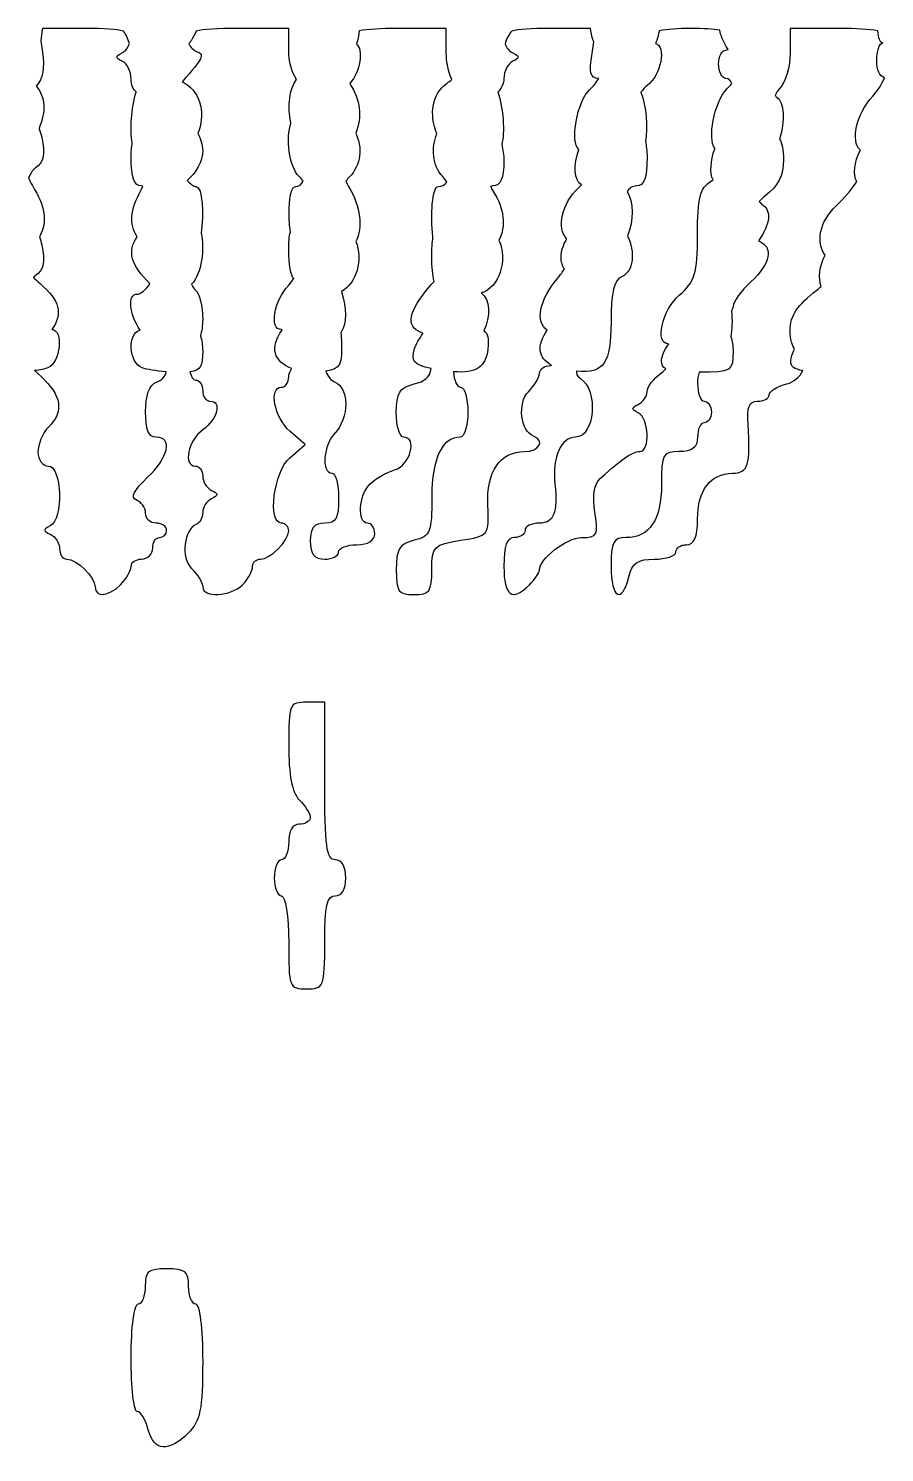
# Model space of a CAD drawing. Header units: centimetres. Extents: x -3.5 to 3.3, y -5.7 to 5.6.
# Drawn here: x -0.321 to 0.955, y -5.677 to -3.554 of the extents above; entities that cross this region are included whole.
import ezdxf

# ---------------------------------------------------------------- set-up
doc = ezdxf.new("R2010")
doc.units = ezdxf.units.CM
doc.header["$MEASUREMENT"] = 0
doc.layers.add('Layer 1', color=7, linetype='Continuous')

msp = doc.modelspace()

# ---------------------------------------------------------------- linework, layer by layer
at = {"layer": 'Layer 1'}
for points, knots in [([(-0.30014, -3.55368), (-0.30014, -3.55368), (-0.23647, -3.55368), (-0.23647, -3.55368), (-0.23647, -3.55368), (-0.2071, -3.55368), (-0.18963, -3.55477), (-0.17942, -3.55782), (-0.17942, -3.55782), (-0.17534, -3.56227), (-0.17239, -3.56909), (-0.17033, -3.57601), (-0.17033, -3.57601), (-0.17253, -3.58198), (-0.17588, -3.58764), (-0.18107, -3.59007), (-0.18107, -3.59007), (-0.19176, -3.59505), (-0.19176, -3.59748), (-0.18107, -3.60247), (-0.18107, -3.60247), (-0.17373, -3.6059), (-0.16785, -3.61767), (-0.16785, -3.62893), (-0.16785, -3.62893), (-0.16785, -3.63786), (-0.16459, -3.64516), (-0.1604, -3.64794), (-0.1604, -3.64794), (-0.16048, -3.64821), (-0.16032, -3.6485), (-0.1604, -3.64877), (-0.1604, -3.64877), (-0.16745, -3.67153), (-0.16999, -3.70607), (-0.16619, -3.72401), (-0.16619, -3.72401), (-0.16717, -3.73047), (-0.16785, -3.73744), (-0.16785, -3.74551), (-0.16785, -3.74551), (-0.16785, -3.77637), (-0.16371, -3.7885), (-0.15214, -3.7885), (-0.15214, -3.7885), (-0.15152, -3.7885), (-0.15106, -3.78925), (-0.15048, -3.78933), (-0.15048, -3.78933), (-0.15125, -3.79102), (-0.15208, -3.79258), (-0.15296, -3.79429), (-0.15296, -3.79429), (-0.16935, -3.82588), (-0.17154, -3.84439), (-0.15875, -3.86457), (-0.15875, -3.86457), (-0.17403, -3.88541), (-0.16823, -3.90683), (-0.13973, -3.93402), (-0.13973, -3.93402), (-0.14583, -3.94281), (-0.15342, -3.94973), (-0.15792, -3.94973), (-0.15792, -3.94973), (-0.17439, -3.94973), (-0.17029, -3.9792), (-0.15462, -4.00348), (-0.15462, -4.00348), (-0.17324, -4.00776), (-0.17209, -4.05173), (-0.15131, -4.0597), (-0.15131, -4.0597), (-0.14478, -4.06221), (-0.13036, -4.06441), (-0.11576, -4.06549), (-0.11576, -4.06549), (-0.11689, -4.07263), (-0.12173, -4.07778), (-0.13064, -4.0812), (-0.13064, -4.0812), (-0.1407, -4.08506), (-0.14635, -4.10134), (-0.14635, -4.12502), (-0.14635, -4.12502), (-0.14635, -4.15143), (-0.14186, -4.16305), (-0.13064, -4.16305), (-0.13064, -4.16305), (-0.10524, -4.16305), (-0.11183, -4.19321), (-0.14387, -4.22341), (-0.14387, -4.22341), (-0.16312, -4.24156), (-0.16915, -4.25338), (-0.1604, -4.25648), (-0.1604, -4.25648), (-0.15306, -4.25908), (-0.14635, -4.268), (-0.14635, -4.27633), (-0.14635, -4.27633), (-0.14635, -4.28465), (-0.13945, -4.29121), (-0.13064, -4.29121), (-0.13064, -4.29121), (-0.12182, -4.29121), (-0.11493, -4.29608), (-0.11493, -4.30196), (-0.11493, -4.30196), (-0.11493, -4.30783), (-0.1198, -4.31271), (-0.12568, -4.31271), (-0.12568, -4.31271), (-0.13155, -4.31271), (-0.1356, -4.3196), (-0.1356, -4.32842), (-0.1356, -4.32842), (-0.1356, -4.33723), (-0.14332, -4.34495), (-0.15214, -4.34495), (-0.15214, -4.34495), (-0.16095, -4.34495), (-0.16785, -4.34941), (-0.16785, -4.3557), (-0.16785, -4.3557), (-0.16785, -4.362), (-0.17516, -4.3746), (-0.18355, -4.38299), (-0.18355, -4.38299), (-0.20156, -4.40099), (-0.22159, -4.4025), (-0.22159, -4.3863), (-0.22159, -4.3863), (-0.22159, -4.37151), (-0.24897, -4.34495), (-0.26376, -4.34495), (-0.26376, -4.34495), (-0.27005, -4.34495), (-0.27451, -4.33757), (-0.27451, -4.32924), (-0.27451, -4.32924), (-0.27451, -4.32092), (-0.28122, -4.31118), (-0.28856, -4.30775), (-0.28856, -4.30775), (-0.29924, -4.30276), (-0.29924, -4.30033), (-0.28856, -4.29535), (-0.28856, -4.29535), (-0.26865, -4.28605), (-0.27086, -4.20605), (-0.29104, -4.20605), (-0.29104, -4.20605), (-0.29986, -4.20605), (-0.30675, -4.19671), (-0.30675, -4.18538), (-0.30675, -4.18538), (-0.30675, -4.17405), (-0.29986, -4.15699), (-0.29104, -4.14817), (-0.29104, -4.14817), (-0.26767, -4.1248), (-0.27117, -4.10125), (-0.30262, -4.0721), (-0.30262, -4.0721), (-0.30262, -4.0721), (-0.31171, -4.06383), (-0.31171, -4.06383), (-0.31171, -4.06383), (-0.30343, -4.0627), (-0.29599, -4.06127), (-0.29187, -4.0597), (-0.29187, -4.0597), (-0.2731, -4.0525), (-0.26799, -4.00265), (-0.28608, -4.00265), (-0.28608, -4.00265), (-0.26902, -3.97899), (-0.27442, -3.95898), (-0.30344, -3.93402), (-0.30344, -3.93402), (-0.30779, -3.93028), (-0.31031, -3.92776), (-0.31337, -3.92493), (-0.31337, -3.92493), (-0.31251, -3.92416), (-0.31177, -3.92311), (-0.31089, -3.92245), (-0.31089, -3.92245), (-0.29803, -3.91305), (-0.29542, -3.90137), (-0.30096, -3.87615), (-0.30096, -3.87615), (-0.30185, -3.87209), (-0.3031, -3.86818), (-0.30427, -3.86457), (-0.30427, -3.86457), (-0.29225, -3.83947), (-0.2959, -3.82004), (-0.31502, -3.78768), (-0.31502, -3.78768), (-0.31763, -3.78327), (-0.31897, -3.78035), (-0.32081, -3.77693), (-0.32081, -3.77693), (-0.31814, -3.77051), (-0.31472, -3.76485), (-0.31089, -3.76204), (-0.31089, -3.76204), (-0.29803, -3.75265), (-0.29542, -3.74097), (-0.30096, -3.71574), (-0.30096, -3.71574), (-0.30193, -3.71134), (-0.3038, -3.70721), (-0.3051, -3.70334), (-0.3051, -3.70334), (-0.30518, -3.70308), (-0.30502, -3.70272), (-0.3051, -3.70251), (-0.3051, -3.70251), (-0.29429, -3.67636), (-0.2953, -3.65681), (-0.30923, -3.63967), (-0.30923, -3.63967), (-0.29914, -3.62807), (-0.29641, -3.61218), (-0.30014, -3.58924), (-0.30014, -3.58924), (-0.30014, -3.58924), (-0.30262, -3.57188), (-0.30262, -3.57188), (-0.30262, -3.57188), (-0.30133, -3.56611), (-0.30095, -3.55991), (-0.30014, -3.55368)], [0, 0, 0, 0, 0.0166667, 0.0166667, 0.0166667, 0.0166667, 0.0333333, 0.0333333, 0.0333333, 0.0333333, 0.05, 0.05, 0.05, 0.05, 0.0666667, 0.0666667, 0.0666667, 0.0666667, 0.0833333, 0.0833333, 0.0833333, 0.0833333, 0.1, 0.1, 0.1, 0.1, 0.1166667, 0.1166667, 0.1166667, 0.1166667, 0.1333333, 0.1333333, 0.1333333, 0.1333333, 0.15, 0.15, 0.15, 0.15, 0.1666667, 0.1666667, 0.1666667, 0.1666667, 0.1833333, 0.1833333, 0.1833333, 0.1833333, 0.2, 0.2, 0.2, 0.2, 0.2166667, 0.2166667, 0.2166667, 0.2166667, 0.2333333, 0.2333333, 0.2333333, 0.2333333, 0.25, 0.25, 0.25, 0.25, 0.2666667, 0.2666667, 0.2666667, 0.2666667, 0.2833333, 0.2833333, 0.2833333, 0.2833333, 0.3, 0.3, 0.3, 0.3, 0.3166667, 0.3166667, 0.3166667, 0.3166667, 0.3333333, 0.3333333, 0.3333333, 0.3333333, 0.35, 0.35, 0.35, 0.35, 0.3666667, 0.3666667, 0.3666667, 0.3666667, 0.3833333, 0.3833333, 0.3833333, 0.3833333, 0.4, 0.4, 0.4, 0.4, 0.4166667, 0.4166667, 0.4166667, 0.4166667, 0.4333333, 0.4333333, 0.4333333, 0.4333333, 0.45, 0.45, 0.45, 0.45, 0.4666667, 0.4666667, 0.4666667, 0.4666667, 0.4833333, 0.4833333, 0.4833333, 0.4833333, 0.5, 0.5, 0.5, 0.5, 0.5166667, 0.5166667, 0.5166667, 0.5166667, 0.5333333, 0.5333333, 0.5333333, 0.5333333, 0.55, 0.55, 0.55, 0.55, 0.5666667, 0.5666667, 0.5666667, 0.5666667, 0.5833333, 0.5833333, 0.5833333, 0.5833333, 0.6, 0.6, 0.6, 0.6, 0.6166667, 0.6166667, 0.6166667, 0.6166667, 0.6333333, 0.6333333, 0.6333333, 0.6333333, 0.65, 0.65, 0.65, 0.65, 0.6666667, 0.6666667, 0.6666667, 0.6666667, 0.6833333, 0.6833333, 0.6833333, 0.6833333, 0.7, 0.7, 0.7, 0.7, 0.7166667, 0.7166667, 0.7166667, 0.7166667, 0.7333333, 0.7333333, 0.7333333, 0.7333333, 0.75, 0.75, 0.75, 0.75, 0.7666667, 0.7666667, 0.7666667, 0.7666667, 0.7833333, 0.7833333, 0.7833333, 0.7833333, 0.8, 0.8, 0.8, 0.8, 0.8166667, 0.8166667, 0.8166667, 0.8166667, 0.8333333, 0.8333333, 0.8333333, 0.8333333, 0.85, 0.85, 0.85, 0.85, 0.8666667, 0.8666667, 0.8666667, 0.8666667, 0.8833333, 0.8833333, 0.8833333, 0.8833333, 0.9, 0.9, 0.9, 0.9, 0.9166667, 0.9166667, 0.9166667, 0.9166667, 0.9333333, 0.9333333, 0.9333333, 0.9333333, 0.95, 0.95, 0.95, 0.95, 0.9666667, 0.9666667, 0.9666667, 0.9666667, 1, 1, 1, 1]), ([(-0.00744, -3.55368), (-0.00744, -3.55368), (0.06697, -3.55368), (0.06697, -3.55368), (0.06697, -3.55368), (0.06697, -3.55368), (0.06697, -3.58676), (0.06697, -3.58676), (0.06697, -3.58676), (0.06697, -3.60183), (0.07175, -3.61916), (0.07855, -3.62975), (0.07855, -3.62975), (0.06781, -3.64348), (0.06514, -3.66882), (0.07028, -3.69507), (0.07028, -3.69507), (0.06298, -3.71655), (0.0669, -3.75866), (0.08268, -3.77445), (0.08268, -3.77445), (0.08476, -3.77654), (0.0868, -3.77855), (0.08847, -3.78106), (0.08847, -3.78106), (0.08591, -3.78609), (0.08264, -3.78933), (0.07689, -3.78933), (0.07689, -3.78933), (0.06759, -3.78933), (0.06524, -3.83004), (0.06945, -3.85713), (0.06945, -3.85713), (0.0678, -3.86388), (0.06697, -3.87186), (0.06697, -3.88441), (0.06697, -3.88441), (0.06697, -3.90498), (0.07008, -3.92258), (0.07441, -3.92658), (0.07441, -3.92658), (0.07197, -3.9298), (0.07012, -3.93313), (0.06697, -3.9365), (0.06697, -3.9365), (0.04467, -3.96045), (0.03776, -4.00265), (0.05622, -4.00265), (0.05622, -4.00265), (0.05658, -4.00265), (0.05671, -4.00345), (0.05705, -4.00348), (0.05705, -4.00348), (0.03803, -4.02895), (0.04522, -4.05091), (0.07111, -4.06053), (0.07111, -4.06053), (0.07121, -4.06053), (0.071, -4.06133), (0.07111, -4.06135), (0.07111, -4.06135), (0.06889, -4.06509), (0.06697, -4.06898), (0.06697, -4.07293), (0.06697, -4.07293), (0.06697, -4.08125), (0.0621, -4.08864), (0.05622, -4.08864), (0.05622, -4.08864), (0.03669, -4.08864), (0.04528, -4.13371), (0.06863, -4.15396), (0.06863, -4.15396), (0.06863, -4.15396), (0.09178, -4.1738), (0.09178, -4.1738), (0.09178, -4.1738), (0.09178, -4.1738), (0.06863, -4.19365), (0.06863, -4.19365), (0.06863, -4.19365), (0.0447, -4.21439), (0.03492, -4.29121), (0.05622, -4.29121), (0.05622, -4.29121), (0.0621, -4.29121), (0.06697, -4.29649), (0.06697, -4.30279), (0.06697, -4.30279), (0.06697, -4.31758), (0.0396, -4.34495), (0.0248, -4.34495), (0.0248, -4.34495), (0.01851, -4.34495), (0.01323, -4.34941), (0.01323, -4.3557), (0.01323, -4.3557), (0.01323, -4.362), (0.00674, -4.3746), (-0.00165, -4.38299), (-0.00165, -4.38299), (-0.01948, -4.40081), (-0.06118, -4.40298), (-0.06118, -4.3863), (-0.06118, -4.3863), (-0.06118, -4.38), (-0.06871, -4.36802), (-0.07772, -4.35901), (-0.07772, -4.35901), (-0.09418, -4.34255), (-0.08931, -4.30018), (-0.07028, -4.29286), (-0.07028, -4.29286), (-0.06518, -4.29091), (-0.06118, -4.28334), (-0.06118, -4.2755), (-0.06118, -4.2755), (-0.06118, -4.26766), (-0.0553, -4.25826), (-0.04796, -4.25483), (-0.04796, -4.25483), (-0.03727, -4.24985), (-0.03727, -4.24741), (-0.04796, -4.24243), (-0.04796, -4.24243), (-0.0553, -4.239), (-0.06118, -4.22925), (-0.06118, -4.22093), (-0.06118, -4.22093), (-0.06118, -4.21261), (-0.06606, -4.20605), (-0.07193, -4.20605), (-0.07193, -4.20605), (-0.09082, -4.20605), (-0.08325, -4.16821), (-0.06118, -4.1523), (-0.06118, -4.1523), (-0.03881, -4.13618), (-0.03209, -4.10931), (-0.05044, -4.10931), (-0.05044, -4.10931), (-0.05631, -4.10931), (-0.06118, -4.10241), (-0.06118, -4.0936), (-0.06118, -4.0936), (-0.06118, -4.08478), (-0.06606, -4.07789), (-0.07193, -4.07789), (-0.07193, -4.07789), (-0.07559, -4.07789), (-0.07827, -4.07253), (-0.0802, -4.06549), (-0.0802, -4.06549), (-0.06348, -4.06369), (-0.06118, -4.05704), (-0.06118, -4.0349), (-0.06118, -4.0349), (-0.06118, -4.02581), (-0.06263, -4.01817), (-0.06449, -4.01174), (-0.06449, -4.01174), (-0.06278, -4.00522), (-0.06118, -3.99719), (-0.06118, -3.98777), (-0.06118, -3.98777), (-0.06118, -3.96755), (-0.06606, -3.94758), (-0.07193, -3.94395), (-0.07193, -3.94395), (-0.07426, -3.94252), (-0.07596, -3.93898), (-0.07772, -3.93485), (-0.07772, -3.93485), (-0.06251, -3.91963), (-0.05782, -3.88105), (-0.06367, -3.85878), (-0.06367, -3.85878), (-0.05918, -3.83173), (-0.06124, -3.78933), (-0.07111, -3.78933), (-0.07111, -3.78933), (-0.07439, -3.78933), (-0.07965, -3.78547), (-0.08434, -3.78023), (-0.08434, -3.78023), (-0.07169, -3.76988), (-0.06118, -3.75198), (-0.06118, -3.73559), (-0.06118, -3.73559), (-0.06118, -3.72726), (-0.06433, -3.71804), (-0.06863, -3.70995), (-0.06863, -3.70995), (-0.05692, -3.68478), (-0.06341, -3.64888), (-0.08764, -3.63554), (-0.08764, -3.63554), (-0.08942, -3.63456), (-0.09019, -3.63393), (-0.09178, -3.63306), (-0.09178, -3.63306), (-0.06089, -3.59815), (-0.05784, -3.59228), (-0.06945, -3.58841), (-0.06945, -3.58841), (-0.07459, -3.58669), (-0.07978, -3.58182), (-0.08186, -3.57601), (-0.08186, -3.57601), (-0.08088, -3.57453), (-0.07949, -3.57335), (-0.07855, -3.57188), (-0.07855, -3.57188), (-0.07523, -3.56667), (-0.07311, -3.56197), (-0.07111, -3.55782), (-0.07111, -3.55782), (-0.06019, -3.55469), (-0.04011, -3.55368), (-0.00744, -3.55368)], [0, 0, 0, 0, 0.0178571, 0.0178571, 0.0178571, 0.0178571, 0.0357143, 0.0357143, 0.0357143, 0.0357143, 0.0535714, 0.0535714, 0.0535714, 0.0535714, 0.0714286, 0.0714286, 0.0714286, 0.0714286, 0.0892857, 0.0892857, 0.0892857, 0.0892857, 0.1071429, 0.1071429, 0.1071429, 0.1071429, 0.125, 0.125, 0.125, 0.125, 0.1428571, 0.1428571, 0.1428571, 0.1428571, 0.1607143, 0.1607143, 0.1607143, 0.1607143, 0.1785714, 0.1785714, 0.1785714, 0.1785714, 0.1964286, 0.1964286, 0.1964286, 0.1964286, 0.2142857, 0.2142857, 0.2142857, 0.2142857, 0.2321429, 0.2321429, 0.2321429, 0.2321429, 0.25, 0.25, 0.25, 0.25, 0.2678571, 0.2678571, 0.2678571, 0.2678571, 0.2857143, 0.2857143, 0.2857143, 0.2857143, 0.3035714, 0.3035714, 0.3035714, 0.3035714, 0.3214286, 0.3214286, 0.3214286, 0.3214286, 0.3392857, 0.3392857, 0.3392857, 0.3392857, 0.3571429, 0.3571429, 0.3571429, 0.3571429, 0.375, 0.375, 0.375, 0.375, 0.3928571, 0.3928571, 0.3928571, 0.3928571, 0.4107143, 0.4107143, 0.4107143, 0.4107143, 0.4285714, 0.4285714, 0.4285714, 0.4285714, 0.4464286, 0.4464286, 0.4464286, 0.4464286, 0.4642857, 0.4642857, 0.4642857, 0.4642857, 0.4821429, 0.4821429, 0.4821429, 0.4821429, 0.5, 0.5, 0.5, 0.5, 0.5178571, 0.5178571, 0.5178571, 0.5178571, 0.5357143, 0.5357143, 0.5357143, 0.5357143, 0.5535714, 0.5535714, 0.5535714, 0.5535714, 0.5714286, 0.5714286, 0.5714286, 0.5714286, 0.5892857, 0.5892857, 0.5892857, 0.5892857, 0.6071429, 0.6071429, 0.6071429, 0.6071429, 0.625, 0.625, 0.625, 0.625, 0.6428571, 0.6428571, 0.6428571, 0.6428571, 0.6607143, 0.6607143, 0.6607143, 0.6607143, 0.6785714, 0.6785714, 0.6785714, 0.6785714, 0.6964286, 0.6964286, 0.6964286, 0.6964286, 0.7142857, 0.7142857, 0.7142857, 0.7142857, 0.7321429, 0.7321429, 0.7321429, 0.7321429, 0.75, 0.75, 0.75, 0.75, 0.7678571, 0.7678571, 0.7678571, 0.7678571, 0.7857143, 0.7857143, 0.7857143, 0.7857143, 0.8035714, 0.8035714, 0.8035714, 0.8035714, 0.8214286, 0.8214286, 0.8214286, 0.8214286, 0.8392857, 0.8392857, 0.8392857, 0.8392857, 0.8571429, 0.8571429, 0.8571429, 0.8571429, 0.875, 0.875, 0.875, 0.875, 0.8928571, 0.8928571, 0.8928571, 0.8928571, 0.9107143, 0.9107143, 0.9107143, 0.9107143, 0.9285714, 0.9285714, 0.9285714, 0.9285714, 0.9464286, 0.9464286, 0.9464286, 0.9464286, 0.9642857, 0.9642857, 0.9642857, 0.9642857, 1, 1, 1, 1]), ([(0.22738, -3.55368), (0.22738, -3.55368), (0.30179, -3.55368), (0.30179, -3.55368), (0.30179, -3.55368), (0.30179, -3.55368), (0.30179, -3.59007), (0.30179, -3.59007), (0.30179, -3.59007), (0.30179, -3.60359), (0.30526, -3.61861), (0.31006, -3.62975), (0.31006, -3.62975), (0.30785, -3.63171), (0.30579, -3.63332), (0.30262, -3.63554), (0.30262, -3.63554), (0.28082, -3.65081), (0.27597, -3.68104), (0.28773, -3.71078), (0.28773, -3.71078), (0.27948, -3.73141), (0.28066, -3.75828), (0.29683, -3.77445), (0.29683, -3.77445), (0.29903, -3.77664), (0.3007, -3.77948), (0.30262, -3.78271), (0.30262, -3.78271), (0.29981, -3.78693), (0.29525, -3.78933), (0.29021, -3.78933), (0.29021, -3.78933), (0.28056, -3.78933), (0.27812, -3.83242), (0.28195, -3.86457), (0.28195, -3.86457), (0.2809, -3.87251), (0.28029, -3.88158), (0.28029, -3.89516), (0.28029, -3.89516), (0.28029, -3.90882), (0.2819, -3.92124), (0.2836, -3.93072), (0.2836, -3.93072), (0.28173, -3.93312), (0.28007, -3.93465), (0.27781, -3.93733), (0.27781, -3.93733), (0.245, -3.97633), (0.24095, -3.99771), (0.26458, -4.00678), (0.26458, -4.00678), (0.26542, -4.0071), (0.26627, -4.00793), (0.26706, -4.00844), (0.26706, -4.00844), (0.26183, -4.0161), (0.25679, -4.02403), (0.25466, -4.03076), (0.25466, -4.03076), (0.24865, -4.0498), (0.25286, -4.05508), (0.27947, -4.06053), (0.27947, -4.06053), (0.27701, -4.07428), (0.26992, -4.07964), (0.25383, -4.08368), (0.25383, -4.08368), (0.23191, -4.08918), (0.22738, -4.09693), (0.22738, -4.12667), (0.22738, -4.12667), (0.22738, -4.1466), (0.23225, -4.16305), (0.23813, -4.16305), (0.23813, -4.16305), (0.25943, -4.16305), (0.24815, -4.20446), (0.2249, -4.21184), (0.2249, -4.21184), (0.21195, -4.21594), (0.19531, -4.22571), (0.18769, -4.23333), (0.18769, -4.23333), (0.17138, -4.24964), (0.16896, -4.29121), (0.18438, -4.29121), (0.18438, -4.29121), (0.19026, -4.29121), (0.19513, -4.29811), (0.19513, -4.30692), (0.19513, -4.30692), (0.19513, -4.31689), (0.18529, -4.32346), (0.16867, -4.32346), (0.16867, -4.32346), (0.15398, -4.32346), (0.14139, -4.32833), (0.14139, -4.33421), (0.14139, -4.33421), (0.14139, -4.34008), (0.13247, -4.34495), (0.12072, -4.34495), (0.12072, -4.34495), (0.10505, -4.34495), (0.09922, -4.33725), (0.09922, -4.31767), (0.09922, -4.31767), (0.09922, -4.29808), (0.10505, -4.29121), (0.12072, -4.29121), (0.12072, -4.29121), (0.13801, -4.29121), (0.14139, -4.28427), (0.14139, -4.254), (0.14139, -4.254), (0.14139, -4.23344), (0.13734, -4.2168), (0.13146, -4.2168), (0.13146, -4.2168), (0.11505, -4.2168), (0.11842, -4.17445), (0.13643, -4.15644), (0.13643, -4.15644), (0.14524, -4.14763), (0.15214, -4.1279), (0.15214, -4.11344), (0.15214, -4.11344), (0.15214, -4.09899), (0.14524, -4.08458), (0.13643, -4.0812), (0.13643, -4.0812), (0.13027, -4.07884), (0.12505, -4.0724), (0.12237, -4.06466), (0.12237, -4.06466), (0.14421, -4.06157), (0.14675, -4.05515), (0.14552, -4.01836), (0.14552, -4.01836), (0.14539, -4.01459), (0.14508, -4.01119), (0.14469, -4.00761), (0.14469, -4.00761), (0.15408, -3.99235), (0.1536, -3.972), (0.14552, -3.9456), (0.14552, -3.9456), (0.16799, -3.93454), (0.17834, -3.89769), (0.16702, -3.87118), (0.16702, -3.87118), (0.17744, -3.85013), (0.17432, -3.81988), (0.15627, -3.78933), (0.15627, -3.78933), (0.1545, -3.78633), (0.15353, -3.78439), (0.15214, -3.78189), (0.15214, -3.78189), (0.15392, -3.77914), (0.15563, -3.77674), (0.15792, -3.77445), (0.15792, -3.77445), (0.17452, -3.75785), (0.17724, -3.73062), (0.16702, -3.70995), (0.16702, -3.70995), (0.17695, -3.68472), (0.17408, -3.66067), (0.15792, -3.63554), (0.15792, -3.63554), (0.17398, -3.61949), (0.17864, -3.58432), (0.16785, -3.57684), (0.16785, -3.57684), (0.1701, -3.57093), (0.17141, -3.56419), (0.17198, -3.55699), (0.17198, -3.55699), (0.18543, -3.5549), (0.20493, -3.55368), (0.22738, -3.55368)], [0, 0, 0, 0, 0.0212766, 0.0212766, 0.0212766, 0.0212766, 0.0425532, 0.0425532, 0.0425532, 0.0425532, 0.0638298, 0.0638298, 0.0638298, 0.0638298, 0.0851064, 0.0851064, 0.0851064, 0.0851064, 0.106383, 0.106383, 0.106383, 0.106383, 0.1276596, 0.1276596, 0.1276596, 0.1276596, 0.1489362, 0.1489362, 0.1489362, 0.1489362, 0.1702128, 0.1702128, 0.1702128, 0.1702128, 0.1914894, 0.1914894, 0.1914894, 0.1914894, 0.212766, 0.212766, 0.212766, 0.212766, 0.2340426, 0.2340426, 0.2340426, 0.2340426, 0.2553191, 0.2553191, 0.2553191, 0.2553191, 0.2765957, 0.2765957, 0.2765957, 0.2765957, 0.2978723, 0.2978723, 0.2978723, 0.2978723, 0.3191489, 0.3191489, 0.3191489, 0.3191489, 0.3404255, 0.3404255, 0.3404255, 0.3404255, 0.3617021, 0.3617021, 0.3617021, 0.3617021, 0.3829787, 0.3829787, 0.3829787, 0.3829787, 0.4042553, 0.4042553, 0.4042553, 0.4042553, 0.4255319, 0.4255319, 0.4255319, 0.4255319, 0.4468085, 0.4468085, 0.4468085, 0.4468085, 0.4680851, 0.4680851, 0.4680851, 0.4680851, 0.4893617, 0.4893617, 0.4893617, 0.4893617, 0.5106383, 0.5106383, 0.5106383, 0.5106383, 0.5319149, 0.5319149, 0.5319149, 0.5319149, 0.5531915, 0.5531915, 0.5531915, 0.5531915, 0.5744681, 0.5744681, 0.5744681, 0.5744681, 0.5957447, 0.5957447, 0.5957447, 0.5957447, 0.6170213, 0.6170213, 0.6170213, 0.6170213, 0.6382979, 0.6382979, 0.6382979, 0.6382979, 0.6595745, 0.6595745, 0.6595745, 0.6595745, 0.6808511, 0.6808511, 0.6808511, 0.6808511, 0.7021277, 0.7021277, 0.7021277, 0.7021277, 0.7234043, 0.7234043, 0.7234043, 0.7234043, 0.7446809, 0.7446809, 0.7446809, 0.7446809, 0.7659574, 0.7659574, 0.7659574, 0.7659574, 0.787234, 0.787234, 0.787234, 0.787234, 0.8085106, 0.8085106, 0.8085106, 0.8085106, 0.8297872, 0.8297872, 0.8297872, 0.8297872, 0.8510638, 0.8510638, 0.8510638, 0.8510638, 0.8723404, 0.8723404, 0.8723404, 0.8723404, 0.893617, 0.893617, 0.893617, 0.893617, 0.9148936, 0.9148936, 0.9148936, 0.9148936, 0.9361702, 0.9361702, 0.9361702, 0.9361702, 0.9574468, 0.9574468, 0.9574468, 0.9574468, 1, 1, 1, 1]), ([(0.45641, -3.55368), (0.45641, -3.55368), (0.51676, -3.55368), (0.51676, -3.55368), (0.51676, -3.55368), (0.51779, -3.56162), (0.51963, -3.56857), (0.52173, -3.57353), (0.52173, -3.57353), (0.52173, -3.57353), (0.51924, -3.59089), (0.51924, -3.59089), (0.51924, -3.59089), (0.5145, -3.6201), (0.5161, -3.62774), (0.52917, -3.6281), (0.52917, -3.6281), (0.52576, -3.63402), (0.52146, -3.63964), (0.51594, -3.64464), (0.51594, -3.64464), (0.49615, -3.66254), (0.48617, -3.72383), (0.4994, -3.73393), (0.4994, -3.73393), (0.49122, -3.75689), (0.49177, -3.78037), (0.50354, -3.78685), (0.50354, -3.78685), (0.50216, -3.78828), (0.50095, -3.78964), (0.4994, -3.79098), (0.4994, -3.79098), (0.47405, -3.81303), (0.46549, -3.85263), (0.48121, -3.86705), (0.48121, -3.86705), (0.48111, -3.86732), (0.48132, -3.86769), (0.48121, -3.86788), (0.48121, -3.86788), (0.47615, -3.87644), (0.47294, -3.88547), (0.47294, -3.89434), (0.47294, -3.89434), (0.47294, -3.90194), (0.47506, -3.90854), (0.4779, -3.91253), (0.4779, -3.91253), (0.47465, -3.91682), (0.47241, -3.9205), (0.46798, -3.92576), (0.46798, -3.92576), (0.44029, -3.95867), (0.43415, -3.99133), (0.45227, -4.00348), (0.45227, -4.00348), (0.43626, -4.02616), (0.43848, -4.04538), (0.45889, -4.05557), (0.45889, -4.05557), (0.45823, -4.05557), (0.45791, -4.05639), (0.45723, -4.05639), (0.45723, -4.05639), (0.44842, -4.05639), (0.4407, -4.06167), (0.4407, -4.06797), (0.4407, -4.06797), (0.4407, -4.07426), (0.43317, -4.08624), (0.42416, -4.09525), (0.42416, -4.09525), (0.4077, -4.11171), (0.41257, -4.15409), (0.4316, -4.1614), (0.4316, -4.1614), (0.4496, -4.16832), (0.44021, -4.18455), (0.41837, -4.18455), (0.41837, -4.18455), (0.38166, -4.18455), (0.36162, -4.21453), (0.3638, -4.26475), (0.3638, -4.26475), (0.36576, -4.30968), (0.36542, -4.31011), (0.32329, -4.31684), (0.32329, -4.31684), (0.28323, -4.32325), (0.28029, -4.32549), (0.28029, -4.36066), (0.28029, -4.36066), (0.28029, -4.39329), (0.27722, -4.39787), (0.25383, -4.39787), (0.25383, -4.39787), (0.23046, -4.39787), (0.22738, -4.39321), (0.22738, -4.36066), (0.22738, -4.36066), (0.22738, -4.32991), (0.23174, -4.32239), (0.25383, -4.31684), (0.25383, -4.31684), (0.27825, -4.31071), (0.28029, -4.30487), (0.28029, -4.25152), (0.28029, -4.25152), (0.28029, -4.19498), (0.29576, -4.16305), (0.32246, -4.16305), (0.32246, -4.16305), (0.32876, -4.16305), (0.33404, -4.14641), (0.33404, -4.12585), (0.33404, -4.12585), (0.33404, -4.10528), (0.32916, -4.08864), (0.32329, -4.08864), (0.32329, -4.08864), (0.31797, -4.08864), (0.31334, -4.07824), (0.31254, -4.06549), (0.31254, -4.06549), (0.3471, -4.06817), (0.36072, -4.05827), (0.3638, -4.03159), (0.3638, -4.03159), (0.36561, -4.01591), (0.36401, -4.00764), (0.35801, -4.0043), (0.35801, -4.0043), (0.36749, -3.98309), (0.36815, -3.95754), (0.35388, -3.94808), (0.35388, -3.94808), (0.3807, -3.94079), (0.39385, -3.89825), (0.38034, -3.86953), (0.38034, -3.86953), (0.39098, -3.8489), (0.38862, -3.82246), (0.37124, -3.79594), (0.37124, -3.79594), (0.36991, -3.79391), (0.36899, -3.79149), (0.36794, -3.78933), (0.36794, -3.78933), (0.36905, -3.78901), (0.37001, -3.7885), (0.37124, -3.7885), (0.37124, -3.7885), (0.3825, -3.7885), (0.38778, -3.77726), (0.38778, -3.75047), (0.38778, -3.75047), (0.38778, -3.74247), (0.38626, -3.73443), (0.38447, -3.72649), (0.38447, -3.72649), (0.38935, -3.70954), (0.38703, -3.67225), (0.37868, -3.64877), (0.37868, -3.64877), (0.38397, -3.64357), (0.38778, -3.63567), (0.38778, -3.6281), (0.38778, -3.6281), (0.38778, -3.61747), (0.39366, -3.6059), (0.40101, -3.60247), (0.40101, -3.60247), (0.41169, -3.59748), (0.41169, -3.59505), (0.40101, -3.59007), (0.40101, -3.59007), (0.39604, -3.58774), (0.39173, -3.58251), (0.38943, -3.57684), (0.38943, -3.57684), (0.39145, -3.5696), (0.39509, -3.56247), (0.39936, -3.55782), (0.39936, -3.55782), (0.40963, -3.55485), (0.42738, -3.55368), (0.45641, -3.55368)], [0, 0, 0, 0, 0.0208333, 0.0208333, 0.0208333, 0.0208333, 0.0416667, 0.0416667, 0.0416667, 0.0416667, 0.0625, 0.0625, 0.0625, 0.0625, 0.0833333, 0.0833333, 0.0833333, 0.0833333, 0.1041667, 0.1041667, 0.1041667, 0.1041667, 0.125, 0.125, 0.125, 0.125, 0.1458333, 0.1458333, 0.1458333, 0.1458333, 0.1666667, 0.1666667, 0.1666667, 0.1666667, 0.1875, 0.1875, 0.1875, 0.1875, 0.2083333, 0.2083333, 0.2083333, 0.2083333, 0.2291667, 0.2291667, 0.2291667, 0.2291667, 0.25, 0.25, 0.25, 0.25, 0.2708333, 0.2708333, 0.2708333, 0.2708333, 0.2916667, 0.2916667, 0.2916667, 0.2916667, 0.3125, 0.3125, 0.3125, 0.3125, 0.3333333, 0.3333333, 0.3333333, 0.3333333, 0.3541667, 0.3541667, 0.3541667, 0.3541667, 0.375, 0.375, 0.375, 0.375, 0.3958333, 0.3958333, 0.3958333, 0.3958333, 0.4166667, 0.4166667, 0.4166667, 0.4166667, 0.4375, 0.4375, 0.4375, 0.4375, 0.4583333, 0.4583333, 0.4583333, 0.4583333, 0.4791667, 0.4791667, 0.4791667, 0.4791667, 0.5, 0.5, 0.5, 0.5, 0.5208333, 0.5208333, 0.5208333, 0.5208333, 0.5416667, 0.5416667, 0.5416667, 0.5416667, 0.5625, 0.5625, 0.5625, 0.5625, 0.5833333, 0.5833333, 0.5833333, 0.5833333, 0.6041667, 0.6041667, 0.6041667, 0.6041667, 0.625, 0.625, 0.625, 0.625, 0.6458333, 0.6458333, 0.6458333, 0.6458333, 0.6666667, 0.6666667, 0.6666667, 0.6666667, 0.6875, 0.6875, 0.6875, 0.6875, 0.7083333, 0.7083333, 0.7083333, 0.7083333, 0.7291667, 0.7291667, 0.7291667, 0.7291667, 0.75, 0.75, 0.75, 0.75, 0.7708333, 0.7708333, 0.7708333, 0.7708333, 0.7916667, 0.7916667, 0.7916667, 0.7916667, 0.8125, 0.8125, 0.8125, 0.8125, 0.8333333, 0.8333333, 0.8333333, 0.8333333, 0.8541667, 0.8541667, 0.8541667, 0.8541667, 0.875, 0.875, 0.875, 0.875, 0.8958333, 0.8958333, 0.8958333, 0.8958333, 0.9166667, 0.9166667, 0.9166667, 0.9166667, 0.9375, 0.9375, 0.9375, 0.9375, 0.9583333, 0.9583333, 0.9583333, 0.9583333, 1, 1, 1, 1]), ([(0.66559, -3.55368), (0.68637, -3.55368), (0.69946, -3.55452), (0.70941, -3.55617), (0.70941, -3.55617), (0.71032, -3.56375), (0.7145, -3.57254), (0.72182, -3.5851), (0.72182, -3.5851), (0.7208, -3.58558), (0.71962, -3.58593), (0.71851, -3.58593), (0.71851, -3.58593), (0.71263, -3.58593), (0.70776, -3.59485), (0.70776, -3.6066), (0.70776, -3.6066), (0.70776, -3.61835), (0.71263, -3.6281), (0.71851, -3.6281), (0.71851, -3.6281), (0.72223, -3.6281), (0.72569, -3.63142), (0.7276, -3.63554), (0.7276, -3.63554), (0.72529, -3.63821), (0.72343, -3.64033), (0.72016, -3.64381), (0.72016, -3.64381), (0.70026, -3.665), (0.69122, -3.71826), (0.70197, -3.73228), (0.70197, -3.73228), (0.7021, -3.73254), (0.70184, -3.73295), (0.70197, -3.73311), (0.70197, -3.73311), (0.69564, -3.75097), (0.69427, -3.76895), (0.69949, -3.77941), (0.69949, -3.77941), (0.69872, -3.77996), (0.69783, -3.78056), (0.69701, -3.78106), (0.69701, -3.78106), (0.67934, -3.7921), (0.67634, -3.80589), (0.67634, -3.86126), (0.67634, -3.86126), (0.67634, -3.91935), (0.67223, -3.93123), (0.64906, -3.95139), (0.64906, -3.95139), (0.62291, -3.97412), (0.61221, -4.02415), (0.63335, -4.02415), (0.63335, -4.02415), (0.62731, -4.03241), (0.6226, -4.04198), (0.6226, -4.04978), (0.6226, -4.04978), (0.6226, -4.05499), (0.62426, -4.05876), (0.62921, -4.06135), (0.62921, -4.06135), (0.62714, -4.06334), (0.62507, -4.06536), (0.6226, -4.06714), (0.6226, -4.06714), (0.61085, -4.07561), (0.6011, -4.08823), (0.6011, -4.09525), (0.6011, -4.09525), (0.6011, -4.10228), (0.59522, -4.11084), (0.58787, -4.11427), (0.58787, -4.11427), (0.57719, -4.11926), (0.57719, -4.12169), (0.58787, -4.12667), (0.58787, -4.12667), (0.60396, -4.13418), (0.60615, -4.18455), (0.59035, -4.18455), (0.59035, -4.18455), (0.57986, -4.18455), (0.56703, -4.19249), (0.53165, -4.22424), (0.53165, -4.22424), (0.52163, -4.23323), (0.51933, -4.25053), (0.52338, -4.2755), (0.52338, -4.2755), (0.52889, -4.30948), (0.52697, -4.31271), (0.50354, -4.31271), (0.50354, -4.31271), (0.48121, -4.31271), (0.4407, -4.34402), (0.4407, -4.36149), (0.4407, -4.36149), (0.4407, -4.36478), (0.43421, -4.3746), (0.42581, -4.38299), (0.42581, -4.38299), (0.39991, -4.4089), (0.38778, -4.40026), (0.38778, -4.3557), (0.38778, -4.3557), (0.38778, -4.32484), (0.39192, -4.31271), (0.40349, -4.31271), (0.40349, -4.31271), (0.4123, -4.31271), (0.4192, -4.30783), (0.4192, -4.30196), (0.4192, -4.30196), (0.4192, -4.29608), (0.42894, -4.29121), (0.4407, -4.29121), (0.4407, -4.29121), (0.46188, -4.29121), (0.46817, -4.27626), (0.46385, -4.23251), (0.46385, -4.23251), (0.45989, -4.19237), (0.47257, -4.16305), (0.49444, -4.16305), (0.49444, -4.16305), (0.52322, -4.16305), (0.52914, -4.09307), (0.50188, -4.07541), (0.50188, -4.07541), (0.49623, -4.07175), (0.49497, -4.06824), (0.49609, -4.06466), (0.49609, -4.06466), (0.53737, -4.06915), (0.54736, -4.05145), (0.54736, -3.9919), (0.54736, -3.9919), (0.54736, -3.94643), (0.55219, -3.92777), (0.56389, -3.92327), (0.56389, -3.92327), (0.58124, -3.91662), (0.58337, -3.88663), (0.57216, -3.86292), (0.57216, -3.86292), (0.58109, -3.84026), (0.5813, -3.81174), (0.57133, -3.79677), (0.57133, -3.79677), (0.57403, -3.79197), (0.57926, -3.7885), (0.58539, -3.7885), (0.58539, -3.7885), (0.59696, -3.7885), (0.6011, -3.77637), (0.6011, -3.74551), (0.6011, -3.74551), (0.6011, -3.73631), (0.59987, -3.72853), (0.59862, -3.72153), (0.59862, -3.72153), (0.60235, -3.70238), (0.60002, -3.66874), (0.59201, -3.64877), (0.59201, -3.64877), (0.59474, -3.64493), (0.59761, -3.64136), (0.6011, -3.63885), (0.6011, -3.63885), (0.62215, -3.62368), (0.63006, -3.57941), (0.6135, -3.57601), (0.6135, -3.57601), (0.61647, -3.57), (0.61822, -3.56349), (0.61929, -3.55699), (0.61929, -3.55699), (0.63093, -3.55495), (0.64729, -3.55368), (0.66559, -3.55368)], [0, 0, 0, 0, 0.0212766, 0.0212766, 0.0212766, 0.0212766, 0.0425532, 0.0425532, 0.0425532, 0.0425532, 0.0638298, 0.0638298, 0.0638298, 0.0638298, 0.0851064, 0.0851064, 0.0851064, 0.0851064, 0.106383, 0.106383, 0.106383, 0.106383, 0.1276596, 0.1276596, 0.1276596, 0.1276596, 0.1489362, 0.1489362, 0.1489362, 0.1489362, 0.1702128, 0.1702128, 0.1702128, 0.1702128, 0.1914894, 0.1914894, 0.1914894, 0.1914894, 0.212766, 0.212766, 0.212766, 0.212766, 0.2340426, 0.2340426, 0.2340426, 0.2340426, 0.2553191, 0.2553191, 0.2553191, 0.2553191, 0.2765957, 0.2765957, 0.2765957, 0.2765957, 0.2978723, 0.2978723, 0.2978723, 0.2978723, 0.3191489, 0.3191489, 0.3191489, 0.3191489, 0.3404255, 0.3404255, 0.3404255, 0.3404255, 0.3617021, 0.3617021, 0.3617021, 0.3617021, 0.3829787, 0.3829787, 0.3829787, 0.3829787, 0.4042553, 0.4042553, 0.4042553, 0.4042553, 0.4255319, 0.4255319, 0.4255319, 0.4255319, 0.4468085, 0.4468085, 0.4468085, 0.4468085, 0.4680851, 0.4680851, 0.4680851, 0.4680851, 0.4893617, 0.4893617, 0.4893617, 0.4893617, 0.5106383, 0.5106383, 0.5106383, 0.5106383, 0.5319149, 0.5319149, 0.5319149, 0.5319149, 0.5531915, 0.5531915, 0.5531915, 0.5531915, 0.5744681, 0.5744681, 0.5744681, 0.5744681, 0.5957447, 0.5957447, 0.5957447, 0.5957447, 0.6170213, 0.6170213, 0.6170213, 0.6170213, 0.6382979, 0.6382979, 0.6382979, 0.6382979, 0.6595745, 0.6595745, 0.6595745, 0.6595745, 0.6808511, 0.6808511, 0.6808511, 0.6808511, 0.7021277, 0.7021277, 0.7021277, 0.7021277, 0.7234043, 0.7234043, 0.7234043, 0.7234043, 0.7446809, 0.7446809, 0.7446809, 0.7446809, 0.7659574, 0.7659574, 0.7659574, 0.7659574, 0.787234, 0.787234, 0.787234, 0.787234, 0.8085106, 0.8085106, 0.8085106, 0.8085106, 0.8297872, 0.8297872, 0.8297872, 0.8297872, 0.8510638, 0.8510638, 0.8510638, 0.8510638, 0.8723404, 0.8723404, 0.8723404, 0.8723404, 0.893617, 0.893617, 0.893617, 0.893617, 0.9148936, 0.9148936, 0.9148936, 0.9148936, 0.9361702, 0.9361702, 0.9361702, 0.9361702, 0.9574468, 0.9574468, 0.9574468, 0.9574468, 1, 1, 1, 1]), ([(0.81442, -3.55368), (0.81442, -3.55368), (0.88966, -3.55368), (0.88966, -3.55368), (0.88966, -3.55368), (0.91211, -3.55368), (0.9316, -3.5549), (0.94506, -3.55699), (0.94506, -3.55699), (0.94585, -3.56792), (0.94797, -3.57518), (0.9525, -3.57518), (0.9525, -3.57518), (0.94697, -3.57616), (0.9434, -3.58758), (0.9434, -3.60164), (0.9434, -3.60164), (0.9434, -3.61552), (0.94778, -3.62467), (0.95498, -3.62727), (0.95498, -3.62727), (0.95049, -3.63687), (0.94495, -3.64665), (0.93762, -3.65456), (0.93762, -3.65456), (0.91255, -3.6816), (0.90434, -3.72201), (0.9186, -3.73476), (0.9186, -3.73476), (0.91849, -3.73502), (0.91871, -3.7354), (0.9186, -3.73559), (0.9186, -3.73559), (0.91003, -3.75296), (0.90739, -3.77201), (0.91364, -3.78189), (0.91364, -3.78189), (0.90574, -3.79369), (0.89539, -3.8067), (0.88305, -3.81827), (0.88305, -3.81827), (0.85812, -3.84165), (0.85218, -3.87198), (0.86651, -3.89186), (0.86651, -3.89186), (0.85817, -3.90705), (0.85614, -3.92628), (0.86072, -3.93816), (0.86072, -3.93816), (0.85824, -3.94009), (0.85704, -3.94171), (0.85411, -3.94395), (0.85411, -3.94395), (0.82522, -3.96598), (0.81442, -3.98145), (0.81442, -4.0043), (0.81442, -4.0043), (0.81442, -4.01658), (0.81741, -4.02666), (0.82104, -4.03159), (0.82104, -4.03159), (0.81748, -4.03806), (0.81525, -4.04465), (0.81525, -4.04978), (0.81525, -4.04978), (0.81525, -4.05776), (0.82035, -4.06154), (0.83344, -4.06383), (0.83344, -4.06383), (0.82856, -4.07296), (0.81989, -4.08106), (0.80946, -4.08368), (0.80946, -4.08368), (0.79477, -4.08736), (0.783, -4.09497), (0.783, -4.10021), (0.783, -4.10021), (0.783, -4.10545), (0.77491, -4.10931), (0.76564, -4.10931), (0.76564, -4.10931), (0.75325, -4.10931), (0.74983, -4.11852), (0.75158, -4.14404), (0.75158, -4.14404), (0.75573, -4.20433), (0.75169, -4.2168), (0.72843, -4.2168), (0.72843, -4.2168), (0.69553, -4.2168), (0.67634, -4.2425), (0.67634, -4.28542), (0.67634, -4.28542), (0.67634, -4.31221), (0.67106, -4.32346), (0.6598, -4.32346), (0.6598, -4.32346), (0.65099, -4.32346), (0.6441, -4.32833), (0.6441, -4.33421), (0.6441, -4.33421), (0.6441, -4.34008), (0.62936, -4.34495), (0.61185, -4.34495), (0.61185, -4.34495), (0.58679, -4.34495), (0.57909, -4.35039), (0.57382, -4.37141), (0.57382, -4.37141), (0.56347, -4.41261), (0.54736, -4.40334), (0.54736, -4.3557), (0.54736, -4.3557), (0.54736, -4.3196), (0.55099, -4.31271), (0.56968, -4.31271), (0.56968, -4.31271), (0.60495, -4.31271), (0.6226, -4.2865), (0.6226, -4.23333), (0.6226, -4.23333), (0.6226, -4.18836), (0.62446, -4.18455), (0.64906, -4.18455), (0.64906, -4.18455), (0.66864, -4.18455), (0.67634, -4.17872), (0.67634, -4.16305), (0.67634, -4.16305), (0.67634, -4.1513), (0.68039, -4.14156), (0.68626, -4.14156), (0.68626, -4.14156), (0.69214, -4.14156), (0.69701, -4.13466), (0.69701, -4.12585), (0.69701, -4.12585), (0.69701, -4.11703), (0.69214, -4.10931), (0.68626, -4.10931), (0.68626, -4.10931), (0.68039, -4.10931), (0.67634, -4.09754), (0.67634, -4.08285), (0.67634, -4.08285), (0.67634, -4.07652), (0.67723, -4.0709), (0.67882, -4.06632), (0.67882, -4.06632), (0.7276, -4.06632), (0.72926, -4.06454), (0.72926, -4.0349), (0.72926, -4.0349), (0.72926, -4.02702), (0.72804, -4.01987), (0.72595, -4.0134), (0.72595, -4.0134), (0.72792, -4.00229), (0.72831, -3.98956), (0.72678, -3.97536), (0.72678, -3.97536), (0.72675, -3.97507), (0.7268, -3.97483), (0.72678, -3.97454), (0.72678, -3.97454), (0.72802, -3.97224), (0.72926, -3.97006), (0.72926, -3.96792), (0.72926, -3.96792), (0.72926, -3.96174), (0.74103, -3.94516), (0.75572, -3.93154), (0.75572, -3.93154), (0.78558, -3.90386), (0.79025, -3.87969), (0.76729, -3.87036), (0.76729, -3.87036), (0.78477, -3.84453), (0.78733, -3.8251), (0.77225, -3.81579), (0.77225, -3.81579), (0.7706, -3.81476), (0.76937, -3.81303), (0.76812, -3.81165), (0.76812, -3.81165), (0.77087, -3.80884), (0.77382, -3.80593), (0.77721, -3.80339), (0.77721, -3.80339), (0.79615, -3.78917), (0.8045, -3.77352), (0.8045, -3.74882), (0.8045, -3.74882), (0.8045, -3.73552), (0.80209, -3.7241), (0.79871, -3.71822), (0.79871, -3.71822), (0.80659, -3.69263), (0.80629, -3.66314), (0.79375, -3.65538), (0.79375, -3.65538), (0.79304, -3.65496), (0.79273, -3.65423), (0.7921, -3.65373), (0.7921, -3.65373), (0.79417, -3.64962), (0.79595, -3.64575), (0.79871, -3.64298), (0.79871, -3.64298), (0.80752, -3.63417), (0.81442, -3.61021), (0.81442, -3.59007), (0.81442, -3.59007), (0.81442, -3.59007), (0.81442, -3.55368), (0.81442, -3.55368)], [0, 0, 0, 0, 0.0181818, 0.0181818, 0.0181818, 0.0181818, 0.0363636, 0.0363636, 0.0363636, 0.0363636, 0.0545455, 0.0545455, 0.0545455, 0.0545455, 0.0727273, 0.0727273, 0.0727273, 0.0727273, 0.0909091, 0.0909091, 0.0909091, 0.0909091, 0.1090909, 0.1090909, 0.1090909, 0.1090909, 0.1272727, 0.1272727, 0.1272727, 0.1272727, 0.1454545, 0.1454545, 0.1454545, 0.1454545, 0.1636364, 0.1636364, 0.1636364, 0.1636364, 0.1818182, 0.1818182, 0.1818182, 0.1818182, 0.2, 0.2, 0.2, 0.2, 0.2181818, 0.2181818, 0.2181818, 0.2181818, 0.2363636, 0.2363636, 0.2363636, 0.2363636, 0.2545455, 0.2545455, 0.2545455, 0.2545455, 0.2727273, 0.2727273, 0.2727273, 0.2727273, 0.2909091, 0.2909091, 0.2909091, 0.2909091, 0.3090909, 0.3090909, 0.3090909, 0.3090909, 0.3272727, 0.3272727, 0.3272727, 0.3272727, 0.3454545, 0.3454545, 0.3454545, 0.3454545, 0.3636364, 0.3636364, 0.3636364, 0.3636364, 0.3818182, 0.3818182, 0.3818182, 0.3818182, 0.4, 0.4, 0.4, 0.4, 0.4181818, 0.4181818, 0.4181818, 0.4181818, 0.4363636, 0.4363636, 0.4363636, 0.4363636, 0.4545455, 0.4545455, 0.4545455, 0.4545455, 0.4727273, 0.4727273, 0.4727273, 0.4727273, 0.4909091, 0.4909091, 0.4909091, 0.4909091, 0.5090909, 0.5090909, 0.5090909, 0.5090909, 0.5272727, 0.5272727, 0.5272727, 0.5272727, 0.5454545, 0.5454545, 0.5454545, 0.5454545, 0.5636364, 0.5636364, 0.5636364, 0.5636364, 0.5818182, 0.5818182, 0.5818182, 0.5818182, 0.6, 0.6, 0.6, 0.6, 0.6181818, 0.6181818, 0.6181818, 0.6181818, 0.6363636, 0.6363636, 0.6363636, 0.6363636, 0.6545455, 0.6545455, 0.6545455, 0.6545455, 0.6727273, 0.6727273, 0.6727273, 0.6727273, 0.6909091, 0.6909091, 0.6909091, 0.6909091, 0.7090909, 0.7090909, 0.7090909, 0.7090909, 0.7272727, 0.7272727, 0.7272727, 0.7272727, 0.7454545, 0.7454545, 0.7454545, 0.7454545, 0.7636364, 0.7636364, 0.7636364, 0.7636364, 0.7818182, 0.7818182, 0.7818182, 0.7818182, 0.8, 0.8, 0.8, 0.8, 0.8181818, 0.8181818, 0.8181818, 0.8181818, 0.8363636, 0.8363636, 0.8363636, 0.8363636, 0.8545455, 0.8545455, 0.8545455, 0.8545455, 0.8727273, 0.8727273, 0.8727273, 0.8727273, 0.8909091, 0.8909091, 0.8909091, 0.8909091, 0.9090909, 0.9090909, 0.9090909, 0.9090909, 0.9272727, 0.9272727, 0.9272727, 0.9272727, 0.9454545, 0.9454545, 0.9454545, 0.9454545, 0.9636364, 0.9636364, 0.9636364, 0.9636364, 1, 1, 1, 1]), ([(0.09343, -4.55827), (0.09343, -4.55827), (0.12072, -4.55827), (0.12072, -4.55827), (0.12072, -4.55827), (0.12072, -4.55827), (0.12072, -4.67568), (0.12072, -4.67568), (0.12072, -4.67568), (0.12072, -4.77302), (0.12315, -4.79309), (0.13643, -4.79309), (0.13643, -4.79309), (0.1464, -4.79309), (0.15214, -4.80376), (0.15214, -4.82038), (0.15214, -4.82038), (0.15214, -4.837), (0.1464, -4.84684), (0.13643, -4.84684), (0.13643, -4.84684), (0.12383, -4.84684), (0.12072, -4.86168), (0.12072, -4.91629), (0.12072, -4.91629), (0.12072, -4.98324), (0.11918, -4.98574), (0.09343, -4.98574), (0.09343, -4.98574), (0.06768, -4.98574), (0.06697, -4.98323), (0.06697, -4.91629), (0.06697, -4.91629), (0.06697, -4.87711), (0.06225, -4.84684), (0.05622, -4.84684), (0.05622, -4.84684), (0.05035, -4.84684), (0.04548, -4.83507), (0.04548, -4.82038), (0.04548, -4.82038), (0.04548, -4.80569), (0.05035, -4.79309), (0.05622, -4.79309), (0.05622, -4.79309), (0.0621, -4.79309), (0.06697, -4.78133), (0.06697, -4.76663), (0.06697, -4.76663), (0.06697, -4.75002), (0.07271, -4.74018), (0.08268, -4.74018), (0.08268, -4.74018), (0.0915, -4.74018), (0.09922, -4.73571), (0.09922, -4.73025), (0.09922, -4.73025), (0.09922, -4.7248), (0.0915, -4.71261), (0.08268, -4.7038), (0.08268, -4.7038), (0.07196, -4.69307), (0.06697, -4.66618), (0.06697, -4.62277), (0.06697, -4.62277), (0.06697, -4.5607), (0.06787, -4.55827), (0.09343, -4.55827)], [0, 0, 0, 0, 0.0555556, 0.0555556, 0.0555556, 0.0555556, 0.1111111, 0.1111111, 0.1111111, 0.1111111, 0.1666667, 0.1666667, 0.1666667, 0.1666667, 0.2222222, 0.2222222, 0.2222222, 0.2222222, 0.2777778, 0.2777778, 0.2777778, 0.2777778, 0.3333333, 0.3333333, 0.3333333, 0.3333333, 0.3888889, 0.3888889, 0.3888889, 0.3888889, 0.4444444, 0.4444444, 0.4444444, 0.4444444, 0.5, 0.5, 0.5, 0.5, 0.5555556, 0.5555556, 0.5555556, 0.5555556, 0.6111111, 0.6111111, 0.6111111, 0.6111111, 0.6666667, 0.6666667, 0.6666667, 0.6666667, 0.7222222, 0.7222222, 0.7222222, 0.7222222, 0.7777778, 0.7777778, 0.7777778, 0.7777778, 0.8333333, 0.8333333, 0.8333333, 0.8333333, 0.8888889, 0.8888889, 0.8888889, 0.8888889, 1, 1, 1, 1]), ([(-0.11493, -5.40246), (-0.14199, -5.40246), (-0.14635, -5.40637), (-0.14635, -5.42892), (-0.14635, -5.42892), (-0.14635, -5.44361), (-0.15122, -5.45538), (-0.1571, -5.45538), (-0.1571, -5.45538), (-0.16327, -5.45538), (-0.16785, -5.48928), (-0.16785, -5.53558), (-0.16785, -5.53558), (-0.16785, -5.57965), (-0.16399, -5.61578), (-0.15875, -5.61578), (-0.15875, -5.61578), (-0.15351, -5.61578), (-0.1459, -5.62838), (-0.14221, -5.64307), (-0.14221, -5.64307), (-0.13413, -5.67529), (-0.1116, -5.67694), (-0.08268, -5.64803), (-0.08268, -5.64803), (-0.06488, -5.63022), (-0.06118, -5.61259), (-0.06118, -5.54137), (-0.06118, -5.54137), (-0.06118, -5.49151), (-0.0657, -5.45538), (-0.07193, -5.45538), (-0.07193, -5.45538), (-0.07781, -5.45538), (-0.08268, -5.44361), (-0.08268, -5.42892), (-0.08268, -5.42892), (-0.08268, -5.40637), (-0.08786, -5.40246), (-0.11493, -5.40246)], [0, 0, 0, 0, 0.0909091, 0.0909091, 0.0909091, 0.0909091, 0.1818182, 0.1818182, 0.1818182, 0.1818182, 0.2727273, 0.2727273, 0.2727273, 0.2727273, 0.3636364, 0.3636364, 0.3636364, 0.3636364, 0.4545455, 0.4545455, 0.4545455, 0.4545455, 0.5454545, 0.5454545, 0.5454545, 0.5454545, 0.6363636, 0.6363636, 0.6363636, 0.6363636, 0.7272727, 0.7272727, 0.7272727, 0.7272727, 0.8181818, 0.8181818, 0.8181818, 0.8181818, 1, 1, 1, 1])]:
    msp.add_open_spline(points, degree=3, knots=knots, dxfattribs=at)

doc.saveas('drawing.dxf')
